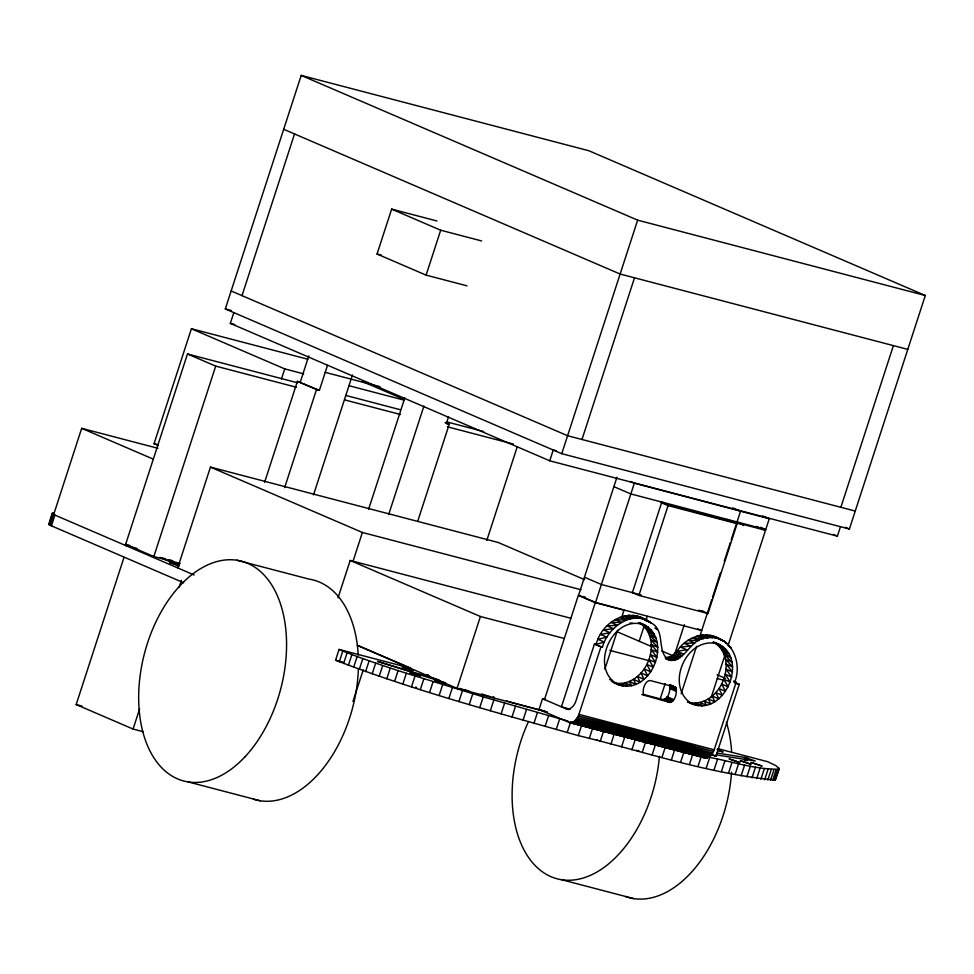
<?xml version="1.0" encoding="UTF-8"?>
<svg xmlns="http://www.w3.org/2000/svg" width="974" height="974" viewBox="0 0 974 974"><rect width="100%" height="100%" fill="white"/><g stroke="black" fill="none" stroke-linecap="round" stroke-linejoin="round"><path stroke-width="1.46" d="M642.877 694.292L663.014 699.576C668.748 699.064 670.611 690.079 669.503 685.246L676.017 688.046C677.125 692.891 675.262 701.864 669.528 702.376L641.793 694.535M183.66 582.769L50.039 525.23L48.7 524.316L52.34 513.286L54.3 513.261M49.163 524.718L52.34 513.286M50.879 519.946L53.071 513.201M50.039 525.23L53.546 514.455L52.669 513.943M157.922 448.296L81.682 428.329L53.667 514.552L194.13 574.989M51.415 525.875L54.921 515.1L53.546 514.455M158.226 445.508L154.05 443.706L191.403 328.737L307.821 359.223M297.447 382.77L187.483 353.976L125.293 545.367L137.017 548.447M143.361 731.742L133.073 729.051L76.179 704.567L124.015 557.323M225.311 308.941L301.197 75.4L588.856 150.739L925.3 295.499L849.413 529.04L561.755 453.689L225.311 308.941L231.179 310.475M180.214 563.447L153.831 556.544L215.704 366.114L187.483 353.976M840.465 526.715L837.396 536.15L549.738 460.799L230.327 323.38L233.833 312.605M242.002 295.646L294.538 133.962M177.755 567.708L210.445 467.106L498.116 542.457L584.534 579.64M133.073 729.051L139.635 708.841M179.033 587.578L181.383 580.358M281.474 378.947L284.737 368.89L191.403 328.737M264.599 482.313L297.399 381.345L319.387 390.318L327.459 365.445M300.284 382.1L308.807 355.839M284.639 487.645L316.501 389.563L297.399 381.345M467.033 285.845L426.101 275.131L377.048 254.019L391.645 209.106L436.949 220.976M313.506 494.877L352.454 374.99M426.101 275.131L440.698 230.217L391.645 209.106M338.027 597.829L350.177 560.464L570.825 618.259M368.622 509.244L404.831 397.842M353.051 561.219L362.389 532.474L210.445 467.106M717.765 748.629L767.622 761.692L775.876 765.625L779.261 768.803L775.292 780.016C708.378 773.892 643.546 751.246 578.3 735.614C496.801 712.578 414.656 690.736 335.567 660.214L339.062 649.439L410.918 668.261L358.03 645.506M339.293 661.784L342.787 651.009L339.062 649.439M388.675 514.564L423.921 406.061M343.627 663.513L347.121 652.738L342.787 651.009M348.388 665.339L351.894 654.565L347.121 652.738M353.635 667.312L357.141 656.525L351.894 654.565M359.333 669.369L362.839 658.594L357.141 656.525M352.953 701.524L363.229 669.905M365.627 671.597L369.122 660.822L362.839 658.594M448.576 416.665L446.336 423.568L449.209 424.323L417.809 520.968M372.165 673.862L375.672 663.087L369.122 660.822M379.215 676.26L382.709 665.486L375.672 663.087M386.788 678.793L390.294 668.018L382.709 665.486M394.604 681.362L398.098 670.587L390.294 668.018M402.834 684.04L406.341 673.265L483.238 696.885L567.939 721.04M411.503 686.816L415.009 676.029M420.33 689.604L423.836 678.817M429.583 692.49L433.077 681.703M486.805 540.436L517.279 446.664M439.164 695.448L442.659 684.673M448.892 698.419L452.399 687.644M546.791 711.86L457.062 688.362L480.413 616.505L350.177 560.464M458.949 701.475L462.455 690.688M469.273 704.555L472.767 693.78M549.738 460.799L553.232 450.025L556.166 450.792M561.755 453.689L637.641 220.148L301.197 75.4M479.732 707.66L483.238 696.885M490.324 710.776L493.83 700.002M581.977 439.493L634.512 277.809M501.099 713.905L504.593 703.131M511.983 717.059L515.49 706.284M523.038 720.224L526.532 709.449M533.947 723.317L537.453 712.542M733.556 681.118L736.149 682.238L714.198 749.797L710.898 755.605L706.369 758.113L568.986 722.367L539.024 709.474L542.53 698.699L545.464 699.466M544.478 699.563L578.337 595.37L595.272 602.663L624.03 610.187L621.692 617.37M711.738 599.74L701.706 630.531L595.54 602.468L578.605 595.187L616.956 477.211M545.099 726.458L548.606 715.671M595.272 602.663L561.414 706.856L570.24 709.169M556.215 729.55L559.721 718.763M736.149 682.238L734.713 681.861C742.663 663.245 731.243 634.464 707.988 637.848C690.481 637.081 686.329 661.395 669.929 660.299C655.526 653.457 666.496 630.884 651.277 622.995C632.296 609.054 607.581 627.56 602.395 647.199L594.444 644.021L575.987 700.805C574.697 704.92 570.959 710.375 565.979 708.78L542.53 698.699M567.185 732.57L570.679 721.795M570.046 722.671L574.611 721.186L578.373 716.036L600.958 646.821L594.444 644.021M578.3 735.614L581.795 724.839M604.878 669.114L617.492 630.312M584.473 577.229L601.396 584.51L632.382 592.63L661.809 502.06L765.747 529.539L769.253 518.752L762.739 515.952M589.258 738.596L592.764 727.809M727.347 519.483L737.123 523.683L707.94 613.51L638.895 595.431L668.079 505.603L661.102 502.608M600.179 741.531L603.673 730.744M639.309 640.88L643.984 626.513M645.847 620.755L647.247 616.445M610.856 744.367L614.363 733.58M621.485 747.155L624.991 736.381M631.858 749.87L635.365 739.083M642.183 752.537L645.689 741.75M660.031 699.429L665.169 683.614M674.507 654.869L684.308 624.687M652.081 755.045L655.587 744.27M681.167 693.768L696.568 646.346M700.306 634.853L701.706 630.531L697.798 628.851M712.664 596.892L720.541 572.651M724.254 561.255L730.269 542.713M731.194 539.864L736.758 522.758L765.503 530.282L728.016 645.652M661.918 757.516L665.425 746.741M671.403 759.878L674.909 749.091M680.631 762.131L684.138 751.356M711.142 697.567L725.204 654.297M689.507 764.286L692.575 754.85M698.041 766.294L701.11 756.871M706.211 768.206L709.705 757.431C732.558 761.644 755.447 769.533 778.798 769.229L779.261 768.803M710.07 754.631L715.951 756.177L739.303 684.308L733.763 681.934M714.039 769.984L717.534 759.209M721.405 771.615L724.912 760.84M728.503 773.161L732.01 762.386M735.066 774.537L738.56 763.762M744.173 760.17L745.049 757.48L755.252 761.011L715.975 754.85M745.293 760.414L746.169 757.723M741.141 775.767L744.635 764.992M746.888 760.852L747.764 758.149M746.851 776.875L750.357 766.1M752.013 777.824L755.52 767.037M840.866 507.308L893.401 345.624M756.701 778.616L760.195 767.841M760.913 779.273L764.42 768.498M764.651 779.784L768.157 769.01M767.804 780.137L771.311 769.363M770.507 780.344L774.001 769.557M772.613 780.381L776.12 769.606M774.245 780.284L777.751 769.497M775.292 780.016L779.212 768.23M595.54 602.468L634.354 483.153L630.446 481.473M743.272 525.558L743.515 524.803L737.014 521.991L740.52 511.228L732.691 507.868M665.437 657.791L671.938 660.591L667.519 657.669L674.032 660.469L669.625 657.133L676.139 659.934L671.683 656.184L678.196 658.984L673.643 654.857L680.156 657.669L675.445 653.201L681.946 656.001L677.015 651.241C686.073 636.947 705.943 629.654 720.894 639.516L710.277 635.389L716.791 638.189L705.943 634.829L712.457 637.629L701.475 635.048L707.988 637.848L696.97 636.034L703.484 638.834L692.514 637.763L699.015 640.563L688.192 640.21L694.706 643.01L684.125 643.327L690.639 646.127L680.376 647.028L686.877 649.828L677.015 651.241L671.683 656.184L665.437 657.791L669.929 660.299L666.021 658.619M638.567 622.63L645.031 625.271C612.451 612.147 587.359 670.185 619.16 685.014C653.079 695.241 674.958 634.244 639.833 623.031L648.514 627.475L639.687 623.202M459.74 688.338L470.113 691.881L469.066 691.26M568.986 722.367L705.249 758.089L706.369 758.113L571.166 722.708L707.526 757.869L572.322 722.465L708.682 757.37L573.479 721.953L709.815 756.603L574.611 721.186L710.898 755.605L575.695 720.188L711.897 754.387L576.705 718.97L712.798 752.999L577.594 717.582L713.577 751.453L578.373 716.036L714.198 749.797L579.006 714.392M716.669 752.975L745.049 757.48M630.141 622.922L632.844 623.372M494.293 697.676L491.992 697.165M428.243 674.958L426.782 674.763L429.278 675.956M415.594 687.181L416.628 687.388M638.968 750.942L636.509 750.357M626.282 736.721L631.469 738.073M637.641 220.148L925.3 295.499M907.792 349.386L620.121 274.035L283.69 129.286M440.698 230.217L481.619 240.931M377.048 254.019L381.431 255.164M230.327 323.38L234.734 324.537M855.257 511.07L567.586 435.719L231.155 290.97M325.219 372.348L380.018 386.702M284.737 368.89L303.657 373.846M348.777 385.655L404.076 400.144M345.843 395.444L400.083 409.664M447.005 421.949L483.664 431.555M316.501 389.563L319.387 390.318M215.704 366.114L296.339 387.238M344.735 399.912L400.448 414.498M447.37 426.795L513.347 444.071M769.253 518.752L634.354 483.153M668.079 505.603L737.123 523.683M154.05 443.706L158.409 444.85M362.389 532.474L581.076 589.757M582.647 596.502L585.52 597.257M600.958 646.821L602.395 647.199M480.413 616.505L564.25 638.457M609.858 650.401L649.573 660.81M717.241 678.537L724.595 680.461M734.895 683.151L739.303 684.308M236.889 560.22L308.807 579.055A113.641 70.396 -75.3 0 1 358.225 655.1M130.005 545.55L125.609 544.405L153.831 556.544M161.294 557.712L165.629 558.845M168.514 559.6L172.836 560.744M179.386 564.287L170.73 562.01L159.846 557.335M613.973 682.555L623.141 686.061L620.815 683.48L616.627 683.249L619.16 685.014L613.949 682.774M688.764 702.144C723.585 722.014 752.573 654.698 714.624 642.621M565.979 708.78L568.913 709.547M539.024 709.474L541.958 710.241M546.998 711.945L509.378 701.804M335.567 660.214L342.897 662.137M596.222 739.802L597.744 740.203M76.179 704.567L82.06 706.113M188.323 781.952L260.241 800.786M561.767 879.766L633.684 898.6M743.515 524.803L668.334 504.861L661.809 502.06L630.823 493.94L613.888 486.647M632.382 592.63L641.05 594.931M698.894 610.272L703.228 611.428M605.012 731.097L609.018 732.168M583.17 725.204L587.285 726.324M705.249 758.089L700.099 756.019M179.119 566.174L169.586 562.57L179.24 565.358M718.349 750.808L723.134 751.952L717.047 749.517M439.396 680.083L377.462 661.37L445.666 682.908M481.631 693.999L490.263 696.666M713.333 642.56L719.835 644.861L713.358 642.219M638.542 622.97L641.196 623.835L638.591 622.715M398.098 670.587L406.341 673.265M687.437 701.804L697.932 705.651L695.606 703.082L691.418 702.851L693.951 704.604L688.74 702.364M465.901 690.067L467.715 690.712M671.232 685.501L675.372 687.327L670.173 685.087L676.017 688.046L674.544 686.926L650.096 680.522C644.776 680.4 641.306 691.893 644.24 695.558M670.806 685.306L674.982 687.084M845.225 527.238L849.413 529.04M833.208 534.349L837.396 536.15M760.536 527.287L765.747 529.539M756.372 526.362L765.503 530.282M362.462 381.504L404.259 399.486M445.118 422.558L449.209 424.323M702.351 611.112L707.94 613.51M631.919 592.423L638.895 595.431M713.382 642.304L715.987 643.424C686.013 637.605 665.583 684.868 690.286 702.778L687.681 701.657M677.015 651.241L683.529 654.053M617.382 631.858L652.02 646.76M661.723 650.936L672.803 655.697M717.132 674.775L725.447 678.354M665.449 658.461L668.054 659.581L665.741 658.534M81.682 428.329L153.308 459.144M669.747 688.472L676.248 691.272L669.966 687.315L676.48 690.128L669.954 686.755L676.467 689.555L669.881 686.207L676.394 689.008L669.722 685.708L676.236 688.508L669.503 685.246M673.57 699.539L667.056 696.727L673.071 700.61L666.557 697.81L672.73 701.085L666.216 698.285L672.328 701.499L665.388 699.052L671.439 702.132L664.925 699.332L670.952 702.327L664.451 699.527L670.465 702.424L663.964 699.624L669.99 702.449L663.014 699.576M609.614 679.499L612.22 680.619M611.587 681.508L615.495 683.188M711.799 754.387L715.951 756.177M506.724 700.756L507.868 701.243M357.3 645.445L457.062 688.362M493.319 696.934L494.268 697.372M725.593 642.937L728.065 644.325M728.637 646.152L730.987 647.698M654.905 628.011L657.219 629.618M726.373 722.258A113.641 70.396 -75.3 0 1 731.596 751.465M731.547 772.163A113.641 70.396 -75.3 0 1 625.442 896.518M659.422 756.214A113.641 70.396 -75.3 0 1 557.128 878.804A113.641 70.396 -75.3 0 1 528.517 721.49M358.383 668.493A113.641 70.396 -75.3 0 1 253.35 799.167M651.302 644.544C652.117 662.296 639.528 681.934 620.815 683.48L627.329 686.293L625.101 682.896L631.615 685.696L629.387 681.508L635.9 684.32L633.538 679.353L640.052 682.165L637.459 676.492L643.972 679.292L641.05 672.997L647.564 675.798L644.216 668.943L650.729 671.756L646.882 664.463L653.384 667.263L648.964 659.654L655.478 662.454L650.413 654.638L656.926 657.438L651.204 649.561L657.718 652.361L651.302 644.544C650.888 637.057 647.954 629.472 642 624.675L651.545 630.385L645.031 627.585L654.041 633.928L647.54 631.128L655.952 638.007L649.439 635.206L657.219 642.511L650.705 639.711L657.815 647.345L651.302 644.544M726.093 664.134C726.908 681.885 714.319 701.524 695.606 703.082L702.12 705.882L699.904 702.485L706.406 705.298L704.178 701.097L710.691 703.91L708.329 698.955L714.843 701.755L712.25 696.081L718.763 698.882L715.841 692.587L722.355 695.387L719.007 688.545L725.52 691.345L721.673 684.052L728.187 686.853L723.755 679.243L730.269 682.044L725.204 674.227L731.717 677.027L725.995 669.15L732.509 671.95L726.093 664.134C725.679 655.319 721.442 646.188 713.321 642.061L723.305 647.065L716.791 644.264L726.336 649.975L719.823 647.174L728.844 653.517L722.331 650.717L730.744 657.596L724.23 654.796L732.01 662.101L725.496 659.301L732.606 666.934L726.093 664.134M597.878 639.273L595.881 644.398L604.391 642.073L597.878 639.273C605.292 620.182 629.484 607.898 647.649 620.657L637.142 616.238L643.656 619.038L632.893 615.373L639.407 618.173L628.474 615.276L634.987 618.076L623.969 615.958L630.482 618.758L619.476 617.394L625.99 620.194L615.093 619.574L621.607 622.374L610.917 622.423L617.431 625.223L607.021 625.892L613.535 628.693L603.503 629.922L610.016 632.723L600.434 634.415L606.948 637.215L597.878 639.273M402.347 667.08L412.806 670.66L402.347 667.08M410.103 673.034L420.488 676.577L410.103 673.034M761.863 765.99L751.137 762.484L761.863 765.99M434.952 680.704L445.337 684.247L434.952 680.704M729.27 758.941L739.643 762.484L729.27 758.941M740.41 760.706L750.796 764.261L740.41 760.706M724.68 641.574L714.38 636.716L724.68 641.574M651.277 622.995L641.136 617.857L651.277 622.995M244.815 756.993A113.641 70.396 -75.3 0 0 254.141 566.746A113.641 70.396 -75.3 0 0 138.868 689.519A113.641 70.396 -75.3 0 0 244.815 756.993"/></g></svg>
